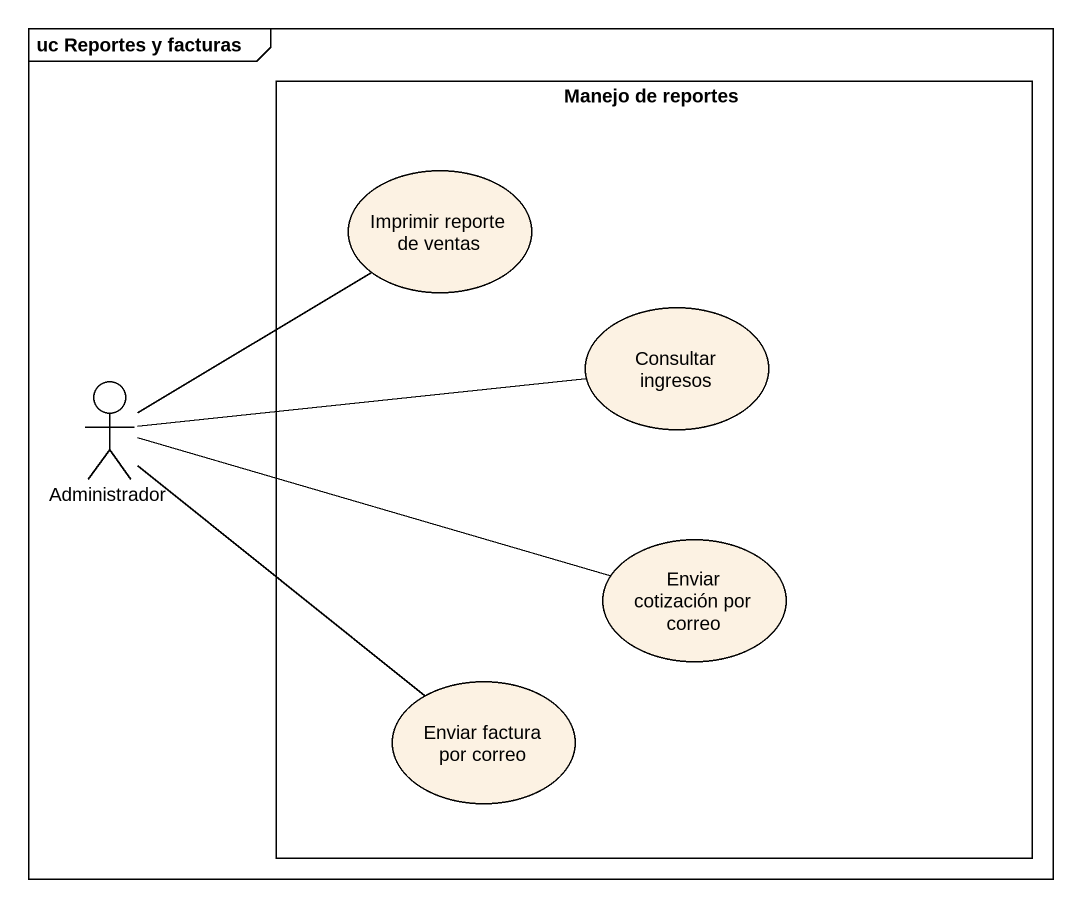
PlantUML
@startuml
mainframe uc Reportes y facturas
rectangle "Manejo de reportes" as Manejo_de_reportes {
  usecase "Imprimir reporte de ventas" as Imprimir_reporte_de_ventas
  usecase "Consultar ingresos" as Consultar_ingresos
  usecase "Enviar cotización por correo" as Enviar_cotización_por_correo
  usecase "Enviar factura por correo" as Enviar_factura_por_correo
}
actor Administrador
Administrador -up- Imprimir_reporte_de_ventas
Administrador -right- Consultar_ingresos
Administrador -right- Enviar_cotización_por_correo
Administrador -- Enviar_factura_por_correo
@enduml
